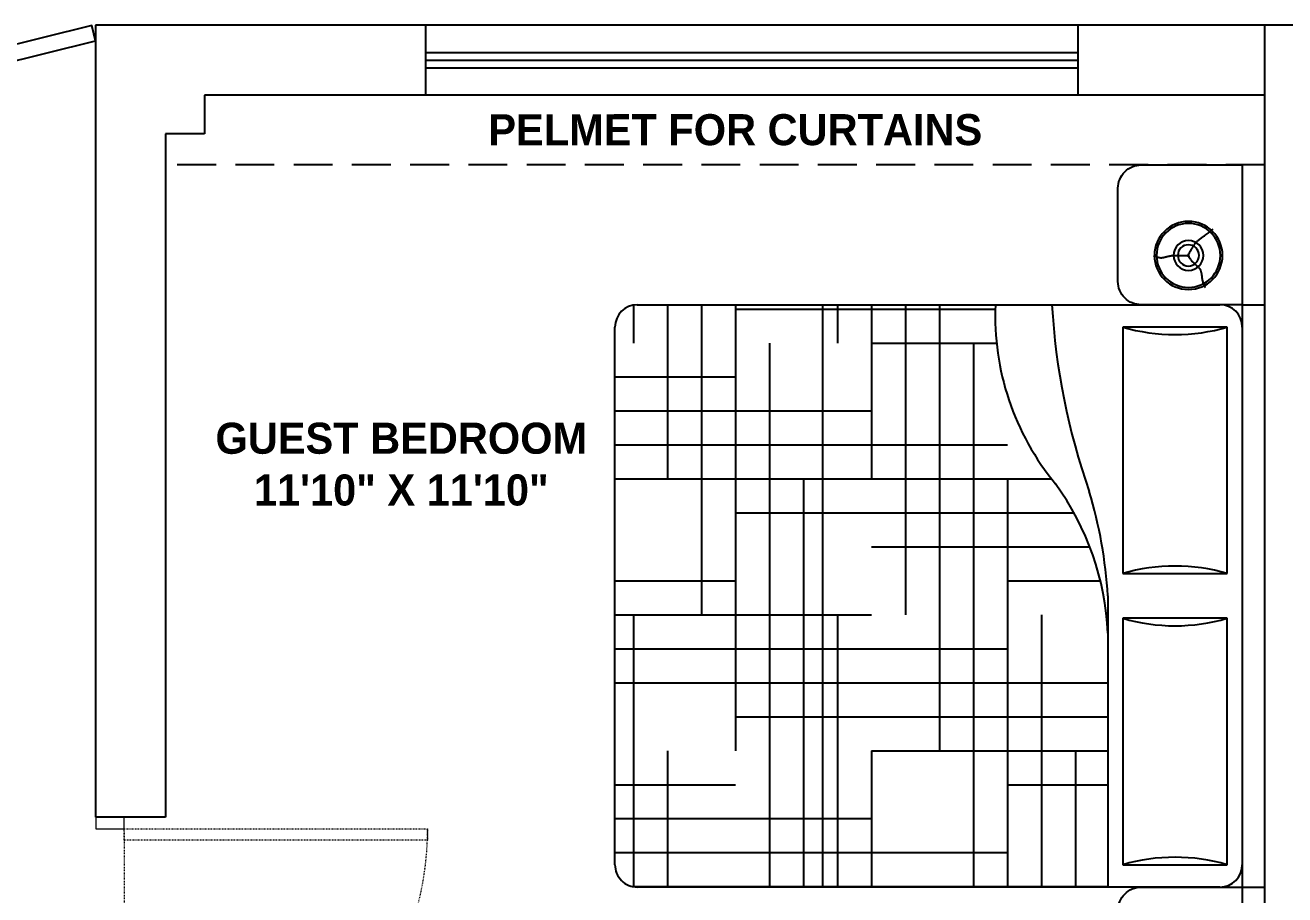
# Model space of a CAD drawing. Header units: inches. Extents: x 9636 to 21597, y -10243 to 557.
# Drawn here: x 13786 to 13948.2, y -8470.5 to -8358.5 of the extents above; entities that cross this region are included whole.
import ezdxf

# ---------------------------------------------------------------- set-up
doc = ezdxf.new("R2010")
doc.units = ezdxf.units.IN
doc.header["$MEASUREMENT"] = 0
for name, pattern in [('AUDIT_D_060311083008-3', [0]), ('DASHED', [0.75, 0.5, -0.25]), ('DASHED2', [0.375, 0.25, -0.125]), ('HIDDEN', [0.375, 0.25, -0.125])]:
    doc.linetypes.add(name, pattern=pattern)
for name, color, linetype in [('A-DOOR', 251, 'AUDIT_D_060311083008-3'), ('A-Door-Frame', 1, 'Continuous'), ('A-Door-Swing', 8, 'HIDDEN'), ('IEL-HATCH-002', 7, 'Continuous'), ('TEFRİŞ', 11, 'Continuous')]:
    doc.layers.add(name, color=color, linetype=linetype)
doc.styles.add('HEMI', font='stylu.ttf')
pattern_1 = [(90, (16.9, 0), (-744, 744), [744, -744]), (90, (140.9, 0), (-744, 744), [744, -744]), (90, (264.9, 0), (-744, 744), [744, -744]), (90, (388.9, 0), (-744, 744), [744, -744]), (90, (512.9, 0), (-744, 744), [744, -744]), (90, (636.9, 0), (-744, 744), [744, -744]), (90, (760.9, 0), (-744, 744), [744, -744]), (0, (16.9, 744), (744, -744), [744, -744]), (0, (16.9, 868), (744, -744), [744, -744]), (0, (16.9, 992), (744, -744), [744, -744]), (0, (16.9, 1116), (744, -744), [744, -744]), (0, (16.9, 1240), (744, -744), [744, -744]), (0, (16.9, 1364), (744, -744), [744, -744]), (0, (16.9, 1488), (744, -744), [744, -744])]

# ---------------------------------------------------------------- blocks, each defined once
blk = doc.blocks.new('*U11')
at = {"layer": 'A-Door-Frame', "lineweight": 5}
for p, q in [((0, -100), (0, 0)), ((1145.5, -100), (1145.5, 0))]:
    blk.add_line(p, q, dxfattribs=at)
for points in [[(0, -100), (40, -100), (40, 0), (0, 0)], [(1145.5, -100), (1105.5, -100), (1105.5, 0), (1145.5, 0)]]:
    blk.add_lwpolyline(points, dxfattribs=at)
at = {"layer": 'A-Door-Swing', "linetype": 'DASHED2', "lineweight": 5}
blk.add_line((49.5, 0), (1115, 0), dxfattribs=at)
blk.add_lwpolyline([(40, 0), (40, 1065.5), (80, 1065.5), (80, 0)], close=True, dxfattribs=at)
blk.add_arc((40, 0), 1065.5, 360, 90, dxfattribs=at)
blk = doc.blocks.new('db')
at = {"layer": 'IEL-HATCH-002', "transparency": 33554687}
h = blk.add_hatch(dxfattribs=at)
h.set_pattern_fill('AR-PARQ1', color=253, scale=62)
h.set_pattern_definition(pattern_1)
h.paths.add_polyline_path([(3316.83, 804.31), (3284.13, 804.31, 0.147224), (3264.9, 797.58, -0.185244), (3241.83, 789.83), (3241.83, 743.73, 0.414214), (3244.71, 740.84), (3313.94, 740.84, 0.414214), (3316.83, 743.73)])
h = blk.add_hatch(dxfattribs=at)
h.set_pattern_fill('AR-PARQ1', color=253, scale=62)
h.set_pattern_definition(pattern_1)
h.paths.add_polyline_path([(3316.83, 804.31), (3284.13, 804.31, 0.147224), (3264.9, 797.58, -0.185244), (3241.83, 789.83), (3241.83, 743.73, 0.414214), (3244.71, 740.84), (3313.94, 740.84, 0.414214), (3316.83, 743.73)])
h = blk.add_hatch(dxfattribs=at)
h.set_pattern_fill('HOUND', color=33, scale=70)
h.set_pattern_definition([(0, (16.908, 0), (17.5, 4.375), [70, -35]), (90, (16.908, 0), (-4.375, -17.5), [70, -35])])
h.paths.add_polyline_path([(3316.83, 804.31), (3284.13, 804.31, 0.147224), (3264.9, 797.58, -0.185244), (3241.83, 789.83), (3241.83, 743.73, 0.414214), (3244.71, 740.84), (3313.94, 740.84, 0.414214), (3316.83, 743.73)])
at = {"color": 0, "linetype": 'ByBlock'}
for p, q in [((3241.83, 824.5), (3316.83, 824.5)), ((3241.83, 821.61), (3241.83, 824.5)), ((3316.83, 821.61), (3316.83, 824.5)), ((3241.83, 821.61), (3316.83, 821.61)), ((3244.71, 819.69), (3244.71, 806.23)), ((3276.44, 819.69), (3244.71, 819.69)), ((3276.44, 806.23), (3276.44, 819.69)), ((3313.94, 819.69), (3282.21, 819.69)), ((3282.21, 819.69), (3282.21, 806.23)), ((3313.94, 806.23), (3313.94, 819.69)), ((3241.83, 743.73), (3241.83, 818.73)), ((3316.83, 818.73), (3316.83, 743.73)), ((3244.71, 806.23), (3276.44, 806.23)), ((3282.21, 806.23), (3313.94, 806.23)), ((3279.33, 804.31), (3316.83, 804.31)), ((3313.94, 740.84), (3244.71, 740.84))]:
    blk.add_line(p, q, dxfattribs=at)
for centre, radius, start, end in [((3244.71, 818.73), 2.88, 90, 180), ((3313.94, 818.73), 2.88, 0, 90), ((3221.63, 812.96), 24.04, 343.7398, 16.2602), ((3299.52, 812.96), 24.04, 163.7398, 196.2602), ((3259.13, 812.96), 24.04, 343.7398, 16.2602), ((3337.02, 812.96), 24.04, 163.7398, 196.2602), ((3285.7, 768.99), 35.35, 92.5398, 126.0403), ((3282.65, 746.81), 57.59, 93.3065, 106.9429), ((3236.62, 885.64), 88.69, 273.3665, 289.2534), ((3243.27, 823.78), 33.98, 267.5673, 309.5461), ((3244.71, 743.73), 2.88, 180, 270), ((3313.94, 743.73), 2.88, 270, 0)]:
    blk.add_arc(centre, radius, start, end, dxfattribs=at)

msp = doc.modelspace()

# ---------------------------------------------------------------- linework, layer by layer
for p, q in [((13945.62, -8358.47), (13795.12, -8358.47)), ((13795.12, -8358.47), (13795.12, -8460.47)), ((14024.12, -8358.47), (13945.62, -8358.47)), ((13945.62, -8358.47), (13945.62, -8577.47)), ((13945.62, -8367.47), (13809.12, -8367.47)), ((13809.12, -8367.47), (13809.12, -8372.47)), ((13809.12, -8372.47), (13804.12, -8372.47)), ((13804.12, -8372.47), (13804.12, -8460.47)), ((13804.12, -8460.47), (13795.12, -8460.47))]:
    msp.add_line(p, q)
at = {"color": 143, "true_color": 0x7aafdf}
for p, q in [((13837.62, -8367.47), (13837.62, -8358.47)), ((13921.62, -8367.47), (13921.62, -8358.47)), ((13837.62, -8361.97), (13921.62, -8361.97)), ((13837.62, -8362.97), (13921.62, -8362.97)), ((13837.62, -8363.97), (13921.62, -8363.97))]:
    msp.add_line(p, q, dxfattribs=at)
at = {"linetype": 'DASHED', "ltscale": 10}
msp.add_line((13945.62, -8376.47), (13804.12, -8376.47), dxfattribs=at)
msp.add_lwpolyline([(13763.09, -8368.41), (13795.12, -8360.47), (13794.64, -8358.53), (13762.61, -8366.47)], close=True)
for points in [[(13942.74, -8394.47), (13929.74, -8394.47, -0.414214), (13926.74, -8391.47), (13926.74, -8379.47, -0.414214), (13929.74, -8376.47), (13942.74, -8376.47)], [(13942.74, -8487.47), (13929.74, -8487.47, -0.414214), (13926.74, -8484.47), (13926.74, -8472.47, -0.414214), (13929.74, -8469.47), (13942.74, -8469.47)]]:
    msp.add_lwpolyline(points, format="xyb", close=True)
at = {"layer": 'TEFRİŞ', "color": 252, "linetype": 'Continuous', "true_color": 0x939598}
for p, q in [((13937.11, -8386.15), (13937.18, -8386.09)), ((13937.11, -8386.15), (13937.18, -8386.09)), ((13937.18, -8386.09), (13937.25, -8386.03)), ((13937.18, -8386.09), (13937.25, -8386.03)), ((13937.25, -8386.03), (13937.33, -8385.97)), ((13937.25, -8386.03), (13937.33, -8385.97)), ((13937.33, -8385.97), (13937.41, -8385.91)), ((13937.33, -8385.97), (13937.41, -8385.91)), ((13937.41, -8385.91), (13937.49, -8385.85)), ((13937.41, -8385.91), (13937.49, -8385.85)), ((13937.49, -8385.85), (13937.58, -8385.78)), ((13937.49, -8385.85), (13937.58, -8385.78)), ((13937.58, -8385.78), (13937.67, -8385.72)), ((13937.58, -8385.78), (13937.67, -8385.72)), ((13937.67, -8385.72), (13937.77, -8385.65)), ((13937.67, -8385.72), (13937.77, -8385.65)), ((13937.77, -8385.65), (13937.87, -8385.58)), ((13937.77, -8385.65), (13937.87, -8385.58)), ((13937.87, -8385.58), (13937.98, -8385.51)), ((13937.87, -8385.58), (13937.98, -8385.51)), ((13937.98, -8385.51), (13938.1, -8385.43)), ((13937.98, -8385.51), (13938.1, -8385.43)), ((13938.1, -8385.43), (13938.22, -8385.34)), ((13938.1, -8385.43), (13938.22, -8385.34)), ((13938.22, -8385.34), (13938.36, -8385.24)), ((13938.22, -8385.34), (13938.36, -8385.24)), ((13938.36, -8385.24), (13938.5, -8385.13)), ((13938.36, -8385.24), (13938.5, -8385.13)), ((13938.5, -8385.13), (13938.66, -8385.01)), ((13938.5, -8385.13), (13938.66, -8385.01)), ((13938.66, -8385.01), (13938.83, -8384.87)), ((13938.66, -8385.01), (13938.83, -8384.87)), ((13938.83, -8384.87), (13939.01, -8384.72)), ((13938.83, -8384.87), (13939.01, -8384.72)), ((13935.96, -8387.77), (13936.03, -8387.63)), ((13935.96, -8387.77), (13936.03, -8387.63)), ((13936.03, -8387.63), (13936.1, -8387.51)), ((13936.03, -8387.63), (13936.1, -8387.51)), ((13936.1, -8387.51), (13936.17, -8387.4)), ((13936.1, -8387.51), (13936.17, -8387.4)), ((13936.17, -8387.4), (13936.23, -8387.3)), ((13936.17, -8387.4), (13936.23, -8387.3)), ((13936.23, -8387.3), (13936.29, -8387.21)), ((13936.23, -8387.3), (13936.29, -8387.21)), ((13936.29, -8387.21), (13936.34, -8387.12)), ((13936.29, -8387.21), (13936.34, -8387.12)), ((13936.34, -8387.12), (13936.39, -8387.04)), ((13936.34, -8387.12), (13936.39, -8387.04)), ((13936.39, -8387.04), (13936.44, -8386.96)), ((13936.39, -8387.04), (13936.44, -8386.96)), ((13936.44, -8386.96), (13936.49, -8386.88)), ((13936.44, -8386.96), (13936.49, -8386.88)), ((13936.49, -8386.88), (13936.53, -8386.8)), ((13936.49, -8386.88), (13936.53, -8386.8)), ((13936.53, -8386.8), (13936.58, -8386.73)), ((13936.53, -8386.8), (13936.58, -8386.73)), ((13936.58, -8386.73), (13936.63, -8386.66)), ((13936.58, -8386.73), (13936.63, -8386.66)), ((13936.63, -8386.66), (13936.68, -8386.59)), ((13936.63, -8386.66), (13936.68, -8386.59)), ((13936.68, -8386.59), (13936.73, -8386.53)), ((13936.68, -8386.59), (13936.73, -8386.53)), ((13936.73, -8386.53), (13936.79, -8386.46)), ((13936.73, -8386.53), (13936.79, -8386.46)), ((13936.79, -8386.46), (13936.85, -8386.4)), ((13936.79, -8386.46), (13936.85, -8386.4)), ((13936.85, -8386.4), (13936.91, -8386.33)), ((13936.85, -8386.4), (13936.91, -8386.33)), ((13936.91, -8386.33), (13936.97, -8386.27)), ((13936.91, -8386.33), (13936.97, -8386.27)), ((13936.97, -8386.27), (13937.04, -8386.21)), ((13936.97, -8386.27), (13937.04, -8386.21)), ((13937.04, -8386.21), (13937.11, -8386.15)), ((13937.04, -8386.21), (13937.11, -8386.15)), ((13931.43, -8388.22), (13931.3, -8388.18)), ((13931.43, -8388.22), (13931.3, -8388.18)), ((13931.56, -8388.27), (13931.43, -8388.22)), ((13931.56, -8388.27), (13931.43, -8388.22)), ((13931.69, -8388.31), (13931.56, -8388.27)), ((13931.69, -8388.31), (13931.56, -8388.27)), ((13931.81, -8388.35), (13931.69, -8388.31)), ((13931.81, -8388.35), (13931.69, -8388.31)), ((13931.93, -8388.39), (13931.81, -8388.35)), ((13931.93, -8388.39), (13931.81, -8388.35)), ((13932.05, -8388.41), (13931.93, -8388.39)), ((13932.05, -8388.41), (13931.93, -8388.39)), ((13932.15, -8388.43), (13932.05, -8388.41)), ((13932.15, -8388.43), (13932.05, -8388.41)), ((13932.26, -8388.45), (13932.15, -8388.43)), ((13932.26, -8388.45), (13932.15, -8388.43)), ((13932.35, -8388.45), (13932.26, -8388.45)), ((13932.35, -8388.45), (13932.26, -8388.45)), ((13932.44, -8388.44), (13932.35, -8388.45)), ((13932.44, -8388.44), (13932.35, -8388.45)), ((13932.53, -8388.43), (13932.44, -8388.44)), ((13932.53, -8388.43), (13932.44, -8388.44)), ((13932.62, -8388.41), (13932.53, -8388.43)), ((13932.62, -8388.41), (13932.53, -8388.43)), ((13932.7, -8388.4), (13932.62, -8388.41)), ((13932.7, -8388.4), (13932.62, -8388.41)), ((13932.78, -8388.37), (13932.7, -8388.4)), ((13932.78, -8388.37), (13932.7, -8388.4)), ((13932.86, -8388.35), (13932.78, -8388.37)), ((13932.86, -8388.35), (13932.78, -8388.37)), ((13932.94, -8388.33), (13932.86, -8388.35)), ((13932.94, -8388.33), (13932.86, -8388.35)), ((13933.02, -8388.31), (13932.94, -8388.33)), ((13933.02, -8388.31), (13932.94, -8388.33)), ((13933.1, -8388.29), (13933.02, -8388.31)), ((13933.1, -8388.29), (13933.02, -8388.31)), ((13933.18, -8388.27), (13933.1, -8388.29)), ((13933.18, -8388.27), (13933.1, -8388.29)), ((13933.26, -8388.26), (13933.18, -8388.27)), ((13933.26, -8388.26), (13933.18, -8388.27)), ((13933.33, -8388.24), (13933.26, -8388.26)), ((13933.33, -8388.24), (13933.26, -8388.26)), ((13933.41, -8388.23), (13933.33, -8388.24)), ((13933.41, -8388.23), (13933.33, -8388.24)), ((13933.49, -8388.21), (13933.41, -8388.23)), ((13933.49, -8388.21), (13933.41, -8388.23)), ((13933.57, -8388.2), (13933.49, -8388.21)), ((13933.57, -8388.2), (13933.49, -8388.21)), ((13933.64, -8388.19), (13933.57, -8388.2)), ((13933.64, -8388.19), (13933.57, -8388.2)), ((13933.72, -8388.18), (13933.64, -8388.19)), ((13933.72, -8388.18), (13933.64, -8388.19)), ((13933.79, -8388.18), (13933.72, -8388.18)), ((13933.79, -8388.18), (13933.72, -8388.18)), ((13933.87, -8388.17), (13933.79, -8388.18)), ((13933.87, -8388.17), (13933.79, -8388.18)), ((13933.95, -8388.17), (13933.87, -8388.17)), ((13933.95, -8388.17), (13933.87, -8388.17)), ((13934.03, -8388.16), (13933.95, -8388.17)), ((13934.03, -8388.16), (13933.95, -8388.17)), ((13934.1, -8388.16), (13934.03, -8388.16)), ((13934.1, -8388.16), (13934.03, -8388.16)), ((13934.19, -8388.16), (13934.1, -8388.16)), ((13934.19, -8388.16), (13934.1, -8388.16)), ((13934.27, -8388.17), (13934.19, -8388.16)), ((13934.27, -8388.17), (13934.19, -8388.16)), ((13934.35, -8388.17), (13934.27, -8388.17)), ((13934.35, -8388.17), (13934.27, -8388.17)), ((13934.44, -8388.17), (13934.35, -8388.17)), ((13934.44, -8388.17), (13934.35, -8388.17)), ((13934.53, -8388.17), (13934.44, -8388.17)), ((13934.53, -8388.17), (13934.44, -8388.17)), ((13934.62, -8388.18), (13934.53, -8388.17)), ((13934.62, -8388.18), (13934.53, -8388.17)), ((13934.71, -8388.18), (13934.62, -8388.18)), ((13934.71, -8388.18), (13934.62, -8388.18)), ((13934.81, -8388.18), (13934.71, -8388.18)), ((13934.81, -8388.18), (13934.71, -8388.18)), ((13934.91, -8388.17), (13934.81, -8388.18)), ((13934.91, -8388.17), (13934.81, -8388.18)), ((13935.02, -8388.17), (13934.91, -8388.17)), ((13935.02, -8388.17), (13934.91, -8388.17)), ((13935.13, -8388.17), (13935.02, -8388.17)), ((13935.13, -8388.17), (13935.02, -8388.17)), ((13935.26, -8388.17), (13935.13, -8388.17)), ((13935.26, -8388.17), (13935.13, -8388.17)), ((13935.4, -8388.17), (13935.26, -8388.17)), ((13935.4, -8388.17), (13935.26, -8388.17)), ((13935.57, -8388.17), (13935.4, -8388.17)), ((13935.57, -8388.17), (13935.4, -8388.17)), ((13935.75, -8388.18), (13935.57, -8388.17)), ((13935.75, -8388.18), (13935.57, -8388.17)), ((13935.69, -8388.29), (13935.78, -8388.09)), ((13935.69, -8388.29), (13935.78, -8388.09)), ((13935.96, -8388.2), (13935.75, -8388.18)), ((13935.96, -8388.2), (13935.75, -8388.18)), ((13935.76, -8388.1), (13935.87, -8388.31)), ((13935.76, -8388.1), (13935.87, -8388.31)), ((13935.78, -8388.09), (13935.87, -8387.92)), ((13935.78, -8388.09), (13935.87, -8387.92)), ((13935.87, -8387.92), (13935.96, -8387.77)), ((13935.87, -8387.92), (13935.96, -8387.77)), ((13935.87, -8388.31), (13935.98, -8388.49)), ((13935.87, -8388.31), (13935.98, -8388.49)), ((13935.98, -8388.49), (13936.09, -8388.64)), ((13935.98, -8388.49), (13936.09, -8388.64)), ((13936.09, -8388.64), (13936.2, -8388.78)), ((13936.09, -8388.64), (13936.2, -8388.78)), ((13936.2, -8388.78), (13936.3, -8388.9)), ((13936.2, -8388.78), (13936.3, -8388.9)), ((13936.3, -8388.9), (13936.4, -8389)), ((13936.3, -8388.9), (13936.4, -8389)), ((13936.4, -8389), (13936.5, -8389.09)), ((13936.4, -8389), (13936.5, -8389.09)), ((13936.5, -8389.09), (13936.6, -8389.18)), ((13936.5, -8389.09), (13936.6, -8389.18)), ((13936.6, -8389.18), (13936.69, -8389.26)), ((13936.6, -8389.18), (13936.69, -8389.26)), ((13936.69, -8389.26), (13936.77, -8389.33)), ((13936.69, -8389.26), (13936.77, -8389.33)), ((13936.77, -8389.33), (13936.85, -8389.4)), ((13936.77, -8389.33), (13936.85, -8389.4)), ((13936.85, -8389.4), (13936.93, -8389.47)), ((13936.85, -8389.4), (13936.93, -8389.47)), ((13936.93, -8389.47), (13937, -8389.54)), ((13936.93, -8389.47), (13937, -8389.54)), ((13937, -8389.54), (13937.06, -8389.6)), ((13937, -8389.54), (13937.06, -8389.6)), ((13937.06, -8389.6), (13937.12, -8389.67)), ((13937.06, -8389.6), (13937.12, -8389.67)), ((13937.12, -8389.67), (13937.18, -8389.74)), ((13937.12, -8389.67), (13937.18, -8389.74)), ((13937.18, -8389.74), (13937.23, -8389.81)), ((13937.18, -8389.74), (13937.23, -8389.81)), ((13937.23, -8389.81), (13937.27, -8389.88)), ((13937.23, -8389.81), (13937.27, -8389.88)), ((13937.27, -8389.88), (13937.31, -8389.95)), ((13937.27, -8389.88), (13937.31, -8389.95)), ((13937.31, -8389.95), (13937.35, -8390.02)), ((13937.31, -8389.95), (13937.35, -8390.02)), ((13937.35, -8390.02), (13937.38, -8390.09)), ((13937.35, -8390.02), (13937.38, -8390.09)), ((13937.38, -8390.09), (13937.4, -8390.16)), ((13937.38, -8390.09), (13937.4, -8390.16)), ((13937.4, -8390.16), (13937.43, -8390.24)), ((13937.4, -8390.16), (13937.43, -8390.24)), ((13937.43, -8390.24), (13937.45, -8390.31)), ((13937.43, -8390.24), (13937.45, -8390.31)), ((13937.45, -8390.31), (13937.47, -8390.39)), ((13937.45, -8390.31), (13937.47, -8390.39)), ((13937.47, -8390.39), (13937.48, -8390.46)), ((13937.47, -8390.39), (13937.48, -8390.46)), ((13937.48, -8390.46), (13937.49, -8390.53)), ((13937.48, -8390.46), (13937.49, -8390.53)), ((13937.49, -8390.53), (13937.5, -8390.61)), ((13937.49, -8390.53), (13937.5, -8390.61)), ((13937.5, -8390.61), (13937.51, -8390.68)), ((13937.5, -8390.61), (13937.51, -8390.68)), ((13937.51, -8390.68), (13937.52, -8390.75)), ((13937.51, -8390.68), (13937.52, -8390.75)), ((13937.52, -8390.75), (13937.53, -8390.83)), ((13937.52, -8390.75), (13937.53, -8390.83)), ((13937.53, -8390.83), (13937.54, -8390.9)), ((13937.53, -8390.83), (13937.54, -8390.9)), ((13937.54, -8390.9), (13937.55, -8390.98)), ((13937.54, -8390.9), (13937.55, -8390.98)), ((13937.55, -8390.98), (13937.56, -8391.05)), ((13937.55, -8390.98), (13937.56, -8391.05)), ((13937.56, -8391.05), (13937.57, -8391.13)), ((13937.56, -8391.05), (13937.57, -8391.13)), ((13937.57, -8391.13), (13937.58, -8391.2)), ((13937.57, -8391.13), (13937.58, -8391.2)), ((13937.58, -8391.2), (13937.6, -8391.28)), ((13937.58, -8391.2), (13937.6, -8391.28)), ((13937.6, -8391.28), (13937.62, -8391.37)), ((13937.6, -8391.28), (13937.62, -8391.37)), ((13937.62, -8391.37), (13937.64, -8391.45)), ((13937.62, -8391.37), (13937.64, -8391.45)), ((13937.64, -8391.45), (13937.66, -8391.54)), ((13937.64, -8391.45), (13937.66, -8391.54)), ((13937.66, -8391.54), (13937.69, -8391.64)), ((13937.66, -8391.54), (13937.69, -8391.64)), ((13937.69, -8391.64), (13937.72, -8391.73)), ((13937.69, -8391.64), (13937.72, -8391.73)), ((13937.72, -8391.73), (13937.75, -8391.83)), ((13937.72, -8391.73), (13937.75, -8391.83)), ((13937.75, -8391.83), (13937.79, -8391.93)), ((13937.75, -8391.83), (13937.79, -8391.93)), ((13937.79, -8391.93), (13937.82, -8392.02)), ((13937.79, -8391.93), (13937.82, -8392.02)), ((13937.82, -8392.02), (13937.87, -8392.11)), ((13937.82, -8392.02), (13937.87, -8392.11)), ((13937.87, -8392.11), (13937.91, -8392.19)), ((13937.87, -8392.11), (13937.91, -8392.19)), ((13937.91, -8392.19), (13937.96, -8392.26)), ((13937.91, -8392.19), (13937.96, -8392.26))]:
    msp.add_line(p, q, dxfattribs=at)
at = {"layer": 'TEFRİŞ', "color": 252, "linetype": 'Continuous', "true_color": 0x939598, "extrusion": (0, 0, -1)}
for major_axis, start_param, end_param in [((-3.1, 3.1), 3.926991, 10.210176), ((-2.91, -2.91), 5.497787, 11.780972), ((-2.91, -2.91), 5.497787, 11.780972), ((-1.36, -1.36), 5.497787, 11.780972), ((-1.36, -1.36), 5.497787, 11.780972), ((-0.969, -0.969), 5.497787, 11.780972), ((-0.969, -0.969), 5.497787, 11.780972)]:
    msp.add_ellipse((13935.82, -8388.12), major_axis=major_axis, ratio=1, start_param=start_param, end_param=end_param, dxfattribs=at)

# ---------------------------------------------------------------- block references
at = {"rotation": 270}
msp.add_blockref('db', (13121.13, -5152.64), dxfattribs=at)
at = {"layer": 'A-DOOR', "lineweight": 5, "xscale": 0.03666666666666651, "yscale": 0.03666666666666651, "zscale": 0.03666666666666651, "rotation": 270}
msp.add_blockref('*U11', (13798.79, -8460.47), dxfattribs=at)

# ---------------------------------------------------------------- texts
at = {"color": 177, "lineweight": 15, "true_color": 0x293189, "insert": (13912.08, -8369.92), "char_height": 4, "width": 69.2136, "attachment_point": 3, "rotation": 0.0094, "style": 'HEMI'}
msp.add_mtext('\\pxqc;{\\fStylus BT|b1|i0|c0|p34;PELMET FOR CURTAINS}', dxfattribs=at)
at = {"color": 1, "lineweight": 15, "insert": (13875.05, -8409.65), "char_height": 4, "width": 81.1585, "attachment_point": 3, "rotation": 0.0094, "style": 'HEMI'}
msp.add_mtext('\\pxqc;{\\fStylus BT|b1|i0|c0|p34;GUEST BEDROOM\\P11\'10" X 11\'10"}', dxfattribs=at)

doc.saveas('drawing.dxf')
